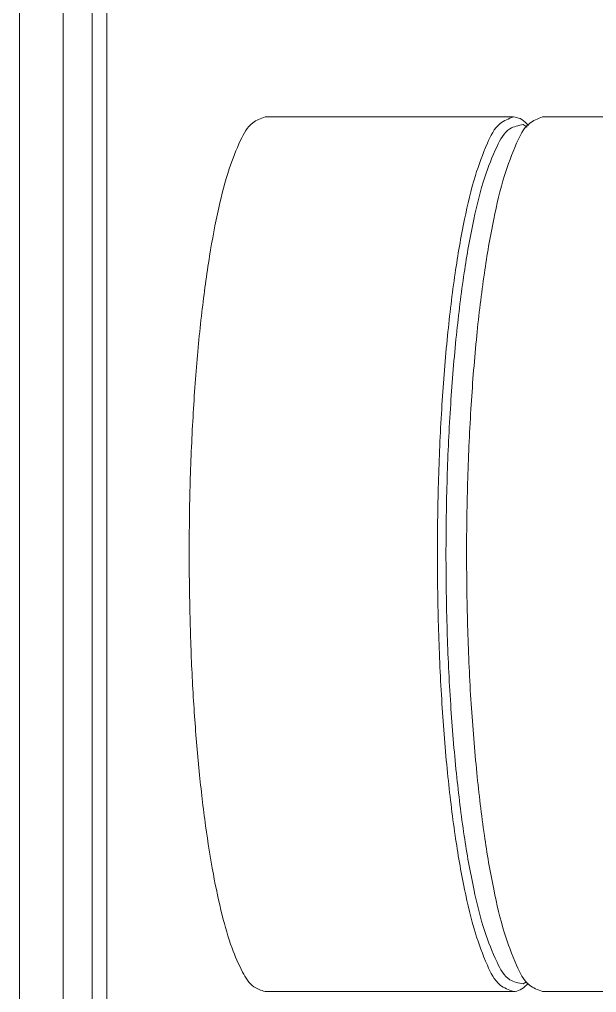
# Model space of a CAD drawing. Header units: millimetres. Extents: x -164867 to 807677, y -316775 to 513985.
# Drawn here: x 245526.2 to 245565.1, y 461298.9 to 461364.5 of the extents above; entities that cross this region are included whole.
import ezdxf

# ---------------------------------------------------------------- set-up
doc = ezdxf.new("R2010")
doc.units = ezdxf.units.MM
doc.layers.add('TECHNO', color=7, linetype='Continuous', lineweight=15)

# ---------------------------------------------------------------- blocks, each defined once
blk = doc.blocks.new('1.2_ миксер планетарный K60_60 литров')
at = {"transparency": 33554687}
for p, q in [((-18.093, -404.101), (-343.593, -404.101)), ((-18.093, -407.056), (-343.593, -407.056)), ((-112.343, -409.006), (-249.343, -409.006)), ((-112.343, -409.006), (-249.343, -409.006)), ((-112.343, -409.991), (-249.343, -409.991)), ((-112.343, -409.991), (-249.343, -409.991)), ((-210.343, -437.412), (-210.343, -420.67)), ((-151.343, -437.412), (-151.343, -420.67)), ((-209.778, -438.415), (-209.881, -438.315)), ((-209.825, -438.08), (-209.687, -438.309)), ((-152.023, -438.348), (-151.861, -438.08)), ((-151.805, -438.315), (-151.923, -438.429)), ((-210.343, -449.185), (-210.343, -439.382)), ((-151.343, -439.382), (-151.343, -449.185))]:
    blk.add_line(p, q, dxfattribs=at)
for points in [[(-182.901, -415.56), (-187.278, -415.671), (-191.511, -415.894), (-195.504, -416.225), (-199.167, -416.656), (-202.418, -417.177), (-205.184, -417.776), (-207.403, -418.441), (-209.024, -419.155), (-210.012, -419.904), (-210.343, -420.67)], [(-151.343, -420.67), (-151.739, -419.834), (-152.917, -419.019), (-154.845, -418.25), (-157.47, -417.545), (-160.724, -416.924), (-164.518, -416.403), (-168.75, -415.998), (-173.307, -415.718), (-178.067, -415.57), (-182.901, -415.56)], [(-151.343, -437.412), (-151.791, -436.522), (-153.122, -435.66), (-155.295, -434.851), (-158.245, -434.119), (-161.881, -433.488), (-166.093, -432.976), (-170.753, -432.598), (-175.721, -432.367), (-180.843, -432.289), (-185.966, -432.367), (-190.933, -432.598), (-195.593, -432.976), (-199.806, -433.488), (-203.442, -434.119), (-206.391, -434.851), (-208.564, -435.66), (-209.895, -436.522), (-210.343, -437.412)], [(-151.861, -438.08), (-152.141, -437.184), (-153.333, -436.311), (-155.398, -435.489), (-158.27, -434.743), (-161.86, -434.097), (-166.052, -433.573), (-170.713, -433.186), (-175.697, -432.948), (-180.843, -432.869), (-185.99, -432.948), (-190.973, -433.186), (-195.634, -433.573), (-199.826, -434.097), (-203.416, -434.743), (-206.289, -435.489), (-208.353, -436.311), (-209.545, -437.184), (-209.825, -438.08)], [(-151.343, -439.382), (-151.791, -438.492), (-153.122, -437.63), (-155.295, -436.82), (-158.245, -436.089), (-161.881, -435.457), (-166.093, -434.945), (-170.754, -434.568), (-175.721, -434.337), (-180.843, -434.259), (-185.966, -434.337), (-190.933, -434.568), (-195.593, -434.945)], [(-195.593, -434.945), (-199.805, -435.457), (-203.441, -436.089), (-206.391, -436.82), (-208.564, -437.63), (-209.895, -438.492), (-210.343, -439.382)], [(-210.343, -437.412), (-210.227, -437.865), (-209.881, -438.315)], [(-151.805, -438.315), (-151.459, -437.865), (-151.343, -437.412)]]:
    blk.add_spline(points, degree=3, dxfattribs=at)
blk = doc.blocks.new('TECHNOLOGIJA Garmatnaya')
at = {"layer": 'TECHNO', "transparency": 33554687, "xscale": 0.9999987167524668, "yscale": 0.9999987167524668, "zscale": 0.9999987167524668, "rotation": 90}
blk.add_blockref('1.2_ миксер планетарный K60_60 литров', (-1916.151, 3546.524), dxfattribs=at)

msp = doc.modelspace()

# ---------------------------------------------------------------- block references
at = {"layer": 'TECHNO', "transparency": 33554687}
msp.add_blockref('TECHNOLOGIJA Garmatnaya', (247038.211, 457962.731), dxfattribs=at)

doc.saveas('drawing.dxf')
